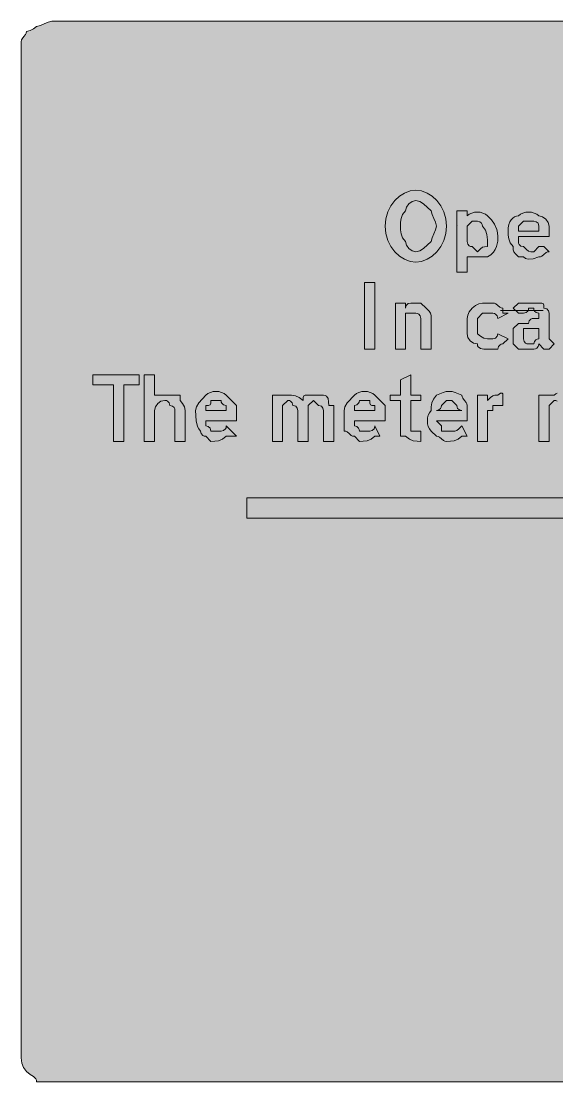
# Model space of a CAD drawing. Header units: metres. Extents: x 10 to 558, y 11 to 260.
# Drawn here: x 9.8 to 135.2, y 11.3 to 259.7 of the extents above; entities that cross this region are included whole.
import ezdxf

# ---------------------------------------------------------------- set-up
doc = ezdxf.new("R2010")
doc.units = ezdxf.units.M
for name, color, linetype, true_color in [('FILL_BLUE_0000FF', 7, 'Continuous', 0x0000ff), ('FILL_WHITE_FFFFFF', 7, 'Continuous', 0xffffff), ('STROKE_WHITE_FFFFFF', 7, 'Continuous', 0xffffff)]:
    doc.layers.add(name, color=color, linetype=linetype, true_color=true_color)

msp = doc.modelspace()

# ---------------------------------------------------------------- hatches: boundary and pattern name
at = {"layer": 'FILL_BLUE_0000FF', "true_color": 0x0000ff}
h = msp.add_hatch(color=7, dxfattribs=at)
h.dxf.hatch_style = 1
h.paths.add_polyline_path([(551.8, 259.63), (552.54, 259.47), (553.8, 258.93), (554.83, 258.16), (555.75, 257.28), (556.54, 256.78), (557.14, 256.19), (557.56, 255.55), (557.85, 254.88), (558.11, 253.57), (558.15, 252.48), (558.15, 18.48), (558.15, 16.08), (557.44, 15.2), (556.95, 14.43), (556.46, 13.89), (556.15, 13.73), (555.75, 13.68), (555.3, 12.89), (554.83, 12.29), (554.34, 11.87), (553.8, 11.58), (552.54, 11.32), (550.95, 11.28), (16.95, 11.28), (13.35, 11.28), (13.3, 11.68), (13.14, 11.99), (12.6, 12.48), (11.83, 12.97), (10.95, 13.68), (10.26, 14.6), (9.9, 15.63), (9.77, 16.89), (9.75, 18.48), (9.75, 252.48), (9.75, 254.88), (9.8, 255.28), (9.94, 255.59), (10.35, 256.08), (10.76, 256.57), (10.9, 256.88), (10.95, 257.28), (11.83, 257.47), (12.6, 257.88), (13.35, 258.48), (14.25, 258.67), (15.15, 259.08), (16.05, 259.49), (16.95, 259.68), (550.95, 259.68), (551.8, 259.63)])
at = {"layer": 'FILL_WHITE_FFFFFF', "true_color": 0xffffff}
h = msp.add_hatch(color=7, dxfattribs=at)
h.dxf.hatch_style = 1
h.paths.add_polyline_path([(104.79, 219.44), (106.01, 218.69), (107.1, 217.68), (108.02, 216.45), (108.73, 215.02), (109.19, 213.42), (109.35, 211.68), (109.19, 209.94), (108.73, 208.34), (108.02, 206.91), (107.1, 205.68), (106.01, 204.67), (104.79, 203.92), (103.49, 203.44), (102.15, 203.28), (100.81, 203.44), (99.51, 203.92), (98.29, 204.67), (97.2, 205.68), (96.28, 206.91), (95.57, 208.34), (95.11, 209.94), (94.95, 211.68), (95.11, 213.42), (95.57, 215.02), (96.28, 216.45), (97.2, 217.68), (98.29, 218.69), (99.51, 219.44), (100.81, 219.92), (102.15, 220.08), (103.49, 219.92), (104.79, 219.44)])
h.paths.add_polyline_path([(100.5, 216.93), (99.96, 216.16), (99.75, 215.28), (99.06, 214.38), (98.7, 213.48), (98.57, 212.58), (98.55, 211.68), (98.57, 210.78), (98.7, 209.88), (99.06, 208.98), (99.75, 208.08), (99.96, 207.2), (100.5, 206.43), (101.27, 205.89), (102.15, 205.68), (103.05, 205.89), (103.95, 206.43), (105.75, 208.08), (105.94, 208.98), (106.35, 209.88), (106.76, 210.78), (106.95, 211.68), (106.76, 212.58), (106.35, 213.48), (105.94, 214.38), (105.75, 215.28), (103.95, 216.93), (103.05, 217.47), (102.15, 217.68), (101.27, 217.47), (100.5, 216.93)], flags=16)
h = msp.add_hatch(color=7, dxfattribs=at)
h.dxf.hatch_style = 1
h.paths.add_polyline_path([(115.24, 214.75), (115.88, 214.92), (116.55, 214.98), (117.22, 214.92), (117.86, 214.75), (118.45, 214.47), (118.95, 214.08), (119.83, 213.16), (120.6, 212.13), (121.14, 210.87), (121.3, 210.13), (121.35, 209.28), (121.31, 208.19), (121.05, 206.88), (120.76, 206.21), (120.34, 205.57), (119.74, 204.98), (118.95, 204.48), (116.55, 204.48), (114.15, 204.48), (114.15, 200.88), (111.75, 200.88), (111.75, 215.28), (114.15, 215.28), (114.15, 214.08), (114.65, 214.47), (115.24, 214.75)])
h.paths.add_polyline_path([(114.15, 209.28), (114.15, 208.08), (114.3, 207.48), (114.66, 207.07), (114.95, 206.93), (115.35, 206.88), (116.55, 205.68), (117.26, 206.37), (117.75, 206.73), (118.24, 206.86), (118.95, 206.88), (118.93, 208.47), (118.8, 209.73), (118.44, 210.76), (117.75, 211.68), (117.7, 212.08), (117.56, 212.37), (117.15, 212.73), (116.55, 212.88), (115.35, 212.88), (114.15, 211.68), (114.15, 210.48), (114.15, 209.28)], flags=16)
h = msp.add_hatch(color=7, dxfattribs=at)
h.dxf.hatch_style = 1
h.paths.add_polyline_path([(125.46, 205.19), (125.1, 205.68), (124.97, 206.17), (124.95, 206.88), (124.26, 207.78), (123.9, 208.68), (123.77, 209.58), (123.75, 210.48), (123.8, 211.32), (123.96, 212.05), (124.19, 212.67), (124.5, 213.18), (124.86, 213.57), (125.27, 213.85), (125.7, 214.02), (126.15, 214.08), (126.65, 214.47), (127.24, 214.75), (127.88, 214.92), (128.55, 214.98), (129.22, 214.92), (129.86, 214.75), (130.45, 214.47), (130.95, 214.08), (131.83, 213.87), (132.6, 213.33), (133.14, 212.56), (133.35, 211.68), (133.35, 209.28), (126.15, 209.28), (126.15, 208.08), (126.2, 207.68), (126.34, 207.39), (126.75, 207.03), (127.35, 206.88), (128.06, 206.19), (128.55, 205.83), (129.04, 205.7), (129.75, 205.68), (130.95, 206.88), (132.15, 206.88), (133.35, 205.68), (132.95, 205.63), (132.64, 205.49), (132.15, 205.08), (131.66, 204.67), (131.35, 204.53), (130.95, 204.48), (129.6, 204.03), (128.42, 203.97), (127.85, 204.14), (127.35, 204.48), (126.15, 204.48), (125.46, 205.19)])
h.paths.add_polyline_path([(130.95, 211.68), (130.9, 212.08), (130.76, 212.37), (130.35, 212.73), (129.75, 212.88), (127.35, 212.88), (126.15, 211.68), (126.15, 210.48), (130.95, 210.48), (130.95, 211.68)], flags=16)
h = msp.add_hatch(color=7, dxfattribs=at)
h.dxf.hatch_style = 1
h.paths.add_polyline_path([(92.55, 198.48), (92.55, 182.88), (90.15, 182.88), (90.15, 198.48), (92.55, 198.48)])
h = msp.add_hatch(color=7, dxfattribs=at)
h.dxf.hatch_style = 1
h.paths.add_polyline_path([(99.75, 191.28), (99.75, 190.08), (99.75, 182.88), (97.35, 182.88), (97.35, 193.68), (99.75, 193.68), (99.75, 192.48), (99.8, 192.88), (99.94, 193.17), (100.35, 193.53), (100.95, 193.68), (103.35, 193.68), (104.55, 192.48), (105.24, 191.77), (105.6, 191.28), (105.73, 190.79), (105.75, 190.08), (105.75, 182.88), (103.35, 182.88), (103.35, 190.08), (103.2, 190.68), (102.84, 191.09), (102.55, 191.23), (102.15, 191.28), (100.95, 191.28), (99.75, 191.28)])
h = msp.add_hatch(color=7, dxfattribs=at)
h.dxf.hatch_style = 1
h.paths.add_polyline_path([(120.15, 185.28), (120.55, 185.33), (120.84, 185.47), (121.2, 185.88), (121.35, 186.48), (123.75, 185.28), (122.55, 184.08), (122.15, 184.03), (121.86, 183.89), (121.5, 183.48), (121.35, 182.88), (118.95, 182.88), (118.07, 182.9), (117.3, 183.03), (116.76, 183.39), (116.6, 183.68), (116.55, 184.08), (115.67, 184.29), (114.9, 184.83), (114.36, 185.6), (114.15, 186.48), (114.15, 190.08), (114.3, 190.83), (114.66, 191.6), (115.35, 192.48), (116.1, 193.08), (116.87, 193.49), (117.75, 193.68), (120.15, 193.68), (120.55, 193.63), (120.86, 193.49), (121.35, 193.08), (121.84, 192.67), (122.15, 192.53), (122.55, 192.48), (122.55, 191.28), (123.75, 191.28), (121.35, 190.08), (121.2, 190.68), (120.84, 191.09), (120.55, 191.23), (120.15, 191.28), (117.75, 191.28), (116.55, 190.08), (116.55, 186.48), (117.3, 185.88), (118.07, 185.47), (118.95, 185.28), (120.15, 185.28)])
h = msp.add_hatch(color=7, dxfattribs=at)
h.dxf.hatch_style = 1
h.paths.add_polyline_path([(127.35, 193.68), (128.55, 193.68), (130.95, 193.68), (131.64, 193.66), (132, 193.53), (132.13, 193.17), (132.15, 192.48), (132.55, 192.43), (132.84, 192.29), (133.2, 191.88), (133.35, 191.28), (133.35, 188.88), (133.35, 185.28), (134.55, 184.08), (133.35, 182.88), (132.15, 182.88), (130.95, 184.08), (130.8, 183.48), (130.44, 183.07), (130.15, 182.93), (129.75, 182.88), (128.55, 182.88), (126.15, 182.88), (124.95, 184.08), (124.95, 186.48), (124.95, 187.68), (126.15, 188.88), (128.55, 188.88), (128.7, 189.48), (129.06, 189.89), (129.35, 190.03), (129.75, 190.08), (130.95, 190.08), (130.95, 191.28), (130.35, 191.43), (129.94, 191.79), (129.8, 192.08), (129.75, 192.48), (128.55, 192.48), (128.5, 192.08), (128.36, 191.79), (127.95, 191.43), (127.35, 191.28), (126.15, 191.28), (124.95, 192.48), (126.15, 193.68), (127.35, 193.68)])
h.paths.add_polyline_path([(129.9, 184.68), (130.26, 185.09), (130.55, 185.23), (130.95, 185.28), (130.95, 186.48), (130.95, 187.68), (129.75, 187.68), (128.55, 187.68), (127.35, 187.68), (127.35, 186.48), (127.35, 185.28), (127.5, 184.68), (127.86, 184.27), (128.15, 184.13), (128.55, 184.08), (129.75, 184.08), (129.9, 184.68)], flags=16)
h = msp.add_hatch(color=7, dxfattribs=at)
h.dxf.hatch_style = 1
h.paths.add_polyline_path([(37.35, 174.48), (33.75, 174.48), (33.75, 161.28), (31.35, 161.28), (31.35, 174.48), (26.55, 174.48), (26.55, 176.88), (37.35, 176.88), (37.35, 174.48)])
h = msp.add_hatch(color=7, dxfattribs=at)
h.dxf.hatch_style = 1
h.paths.add_polyline_path([(40.95, 176.88), (40.95, 172.08), (42.15, 172.08), (43.35, 172.08), (46.95, 172.08), (46.95, 170.88), (47.55, 170.13), (47.96, 169.36), (48.15, 168.48), (48.15, 161.28), (45.75, 161.28), (45.75, 168.48), (45.7, 168.88), (45.56, 169.17), (45.15, 169.53), (44.55, 169.68), (44.4, 170.28), (44.04, 170.69), (43.75, 170.83), (43.35, 170.88), (42.47, 170.67), (41.7, 170.13), (41.16, 169.36), (40.95, 168.48), (40.95, 161.28), (38.55, 161.28), (38.55, 176.88), (40.95, 176.88)])
h = msp.add_hatch(color=7, dxfattribs=at)
h.dxf.hatch_style = 1
h.paths.add_polyline_path([(102.15, 163.68), (103.35, 163.68), (103.35, 161.28), (102.45, 161.3), (101.55, 161.43), (100.65, 161.79), (99.75, 162.48), (98.55, 162.48), (98.55, 163.68), (98.55, 170.88), (96.15, 170.88), (96.15, 172.08), (98.55, 172.08), (98.55, 175.68), (100.95, 176.88), (100.95, 172.08), (103.35, 172.08), (103.35, 170.88), (100.95, 170.88), (100.95, 163.68), (102.15, 163.68)])
h = msp.add_hatch(color=7, dxfattribs=at)
h.dxf.hatch_style = 1
h.paths.add_polyline_path([(52.55, 162.53), (52.26, 162.67), (51.9, 163.08), (51.75, 163.68), (51.35, 164.18), (51.06, 164.77), (50.7, 166.08), (50.55, 168.48), (50.76, 169.38), (51.3, 170.28), (52.95, 172.08), (53.45, 172.47), (54.04, 172.75), (54.68, 172.92), (55.35, 172.98), (56.02, 172.92), (56.66, 172.75), (57.25, 172.47), (57.75, 172.08), (60.15, 169.68), (60.15, 166.08), (52.95, 166.08), (52.95, 164.88), (53.55, 164.73), (53.96, 164.37), (54.1, 164.08), (54.15, 163.68), (56.55, 163.68), (57.15, 163.83), (57.56, 164.19), (57.7, 164.48), (57.75, 164.88), (60.15, 162.48), (57.75, 162.48), (56.85, 161.79), (55.95, 161.43), (55.05, 161.3), (54.15, 161.28), (52.95, 162.48), (52.55, 162.53)])
h.paths.add_polyline_path([(57.75, 169.68), (57.15, 169.83), (56.74, 170.19), (56.6, 170.48), (56.55, 170.88), (54.15, 170.88), (54.13, 170.19), (54, 169.83), (53.64, 169.7), (52.95, 169.68), (52.95, 168.48), (57.75, 168.48), (57.75, 169.68)], flags=16)
h = msp.add_hatch(color=7, dxfattribs=at)
h.dxf.hatch_style = 1
h.paths.add_polyline_path([(72.15, 172.08), (73.05, 172.06), (73.95, 171.93), (74.85, 171.57), (75.75, 170.88), (75.77, 171.57), (75.9, 171.93), (76.26, 172.06), (76.95, 172.08), (78.15, 172.08), (80.55, 172.08), (80.95, 172.03), (81.24, 171.87), (81.6, 171.33), (81.73, 170.56), (81.75, 169.68), (82.95, 169.68), (82.95, 161.28), (80.55, 161.28), (80.55, 168.48), (80.4, 169.08), (80.04, 169.49), (79.75, 169.63), (79.35, 169.68), (78.15, 170.88), (76.95, 169.68), (76.95, 168.48), (76.95, 161.28), (74.55, 161.28), (74.55, 168.48), (74.4, 169.08), (74.04, 169.49), (73.75, 169.63), (73.35, 169.68), (73.2, 170.28), (72.84, 170.69), (72.55, 170.83), (72.15, 170.88), (70.95, 169.68), (70.95, 168.48), (70.95, 161.28), (68.55, 161.28), (68.55, 172.08), (70.95, 172.08), (72.15, 172.08)])
h = msp.add_hatch(color=7, dxfattribs=at)
h.dxf.hatch_style = 1
h.paths.add_polyline_path([(87.35, 162.53), (87.04, 162.67), (86.55, 163.08), (86.06, 163.49), (85.75, 163.63), (85.35, 163.68), (85.35, 168.48), (85.56, 169.38), (86.1, 170.28), (87.75, 172.08), (88.25, 172.47), (88.84, 172.75), (89.48, 172.92), (90.15, 172.98), (90.82, 172.92), (91.46, 172.75), (92.05, 172.47), (92.55, 172.08), (94.95, 169.68), (94.95, 166.08), (87.75, 166.08), (87.75, 164.88), (88.35, 164.73), (88.76, 164.37), (88.9, 164.08), (88.95, 163.68), (91.35, 163.68), (91.95, 163.83), (92.36, 164.19), (92.5, 164.48), (92.55, 164.88), (93.75, 162.48), (92.55, 162.48), (91.65, 161.79), (90.75, 161.43), (89.85, 161.3), (88.95, 161.28), (87.75, 162.48), (87.35, 162.53)])
h.paths.add_polyline_path([(92.55, 169.68), (91.86, 169.7), (91.5, 169.83), (91.37, 170.19), (91.35, 170.88), (88.95, 170.88), (88.9, 170.48), (88.76, 170.19), (88.35, 169.83), (87.75, 169.68), (87.75, 168.48), (92.55, 168.48), (92.55, 169.68)], flags=16)
h = msp.add_hatch(color=7, dxfattribs=at)
h.dxf.hatch_style = 1
h.paths.add_polyline_path([(108.64, 161.47), (108.15, 161.88), (107.66, 162.29), (107.35, 162.43), (106.95, 162.48), (105.75, 163.68), (105.36, 164.18), (105.07, 164.77), (104.91, 165.41), (104.85, 166.08), (104.91, 166.75), (105.07, 167.39), (105.36, 167.98), (105.75, 168.48), (105.77, 169.38), (105.9, 170.28), (106.26, 171.18), (106.95, 172.08), (108.56, 172.75), (109.27, 172.92), (109.95, 172.98), (110.63, 172.92), (111.34, 172.75), (112.95, 172.08), (113, 171.68), (113.14, 171.37), (113.55, 170.88), (113.96, 170.39), (114.1, 170.08), (114.15, 169.68), (114.15, 166.08), (106.95, 166.08), (108.15, 164.88), (108.15, 163.68), (110.55, 163.68), (111.26, 163.7), (111.75, 163.83), (112.24, 164.19), (112.95, 164.88), (114.15, 162.48), (112.95, 162.48), (112.05, 161.79), (111.15, 161.43), (110.25, 161.3), (109.35, 161.28), (108.95, 161.33), (108.64, 161.47)])
h.paths.add_polyline_path([(112.35, 168.63), (111.94, 168.99), (111.8, 169.28), (111.75, 169.68), (110.55, 170.88), (109.35, 170.88), (108.15, 169.68), (108.1, 169.28), (107.96, 168.99), (107.55, 168.63), (106.95, 168.48), (112.95, 168.48), (112.35, 168.63)], flags=16)
h = msp.add_hatch(color=7, dxfattribs=at)
h.dxf.hatch_style = 1
h.paths.add_polyline_path([(119.66, 171.57), (120.15, 171.93), (120.64, 172.06), (121.35, 172.08), (121.95, 172.53), (122.36, 172.59), (122.5, 172.42), (122.55, 172.08), (122.55, 169.68), (120.15, 169.68), (120.15, 168.48), (118.95, 168.48), (118.95, 161.28), (116.55, 161.28), (116.55, 172.08), (118.95, 172.08), (118.95, 170.88), (119.66, 171.57)])
h = msp.add_hatch(color=7, dxfattribs=at)
h.dxf.hatch_style = 1
h.paths.add_polyline_path([(133.35, 169.68), (133.35, 168.48), (133.35, 161.28), (130.95, 161.28), (130.95, 172.08), (133.35, 172.08), (134.55, 172.08), (134.95, 172.42), (135.26, 172.59), (135.52, 172.61), (135.75, 172.53), (136.24, 172.25), (136.95, 172.08), (137.55, 171.93), (137.96, 171.57), (138.1, 171.28), (138.15, 170.88), (138.55, 170.83), (138.84, 170.69), (139.2, 170.28), (139.35, 169.68), (139.35, 161.28), (136.95, 161.28), (136.95, 168.48), (136.93, 169.17), (136.8, 169.53), (136.44, 169.66), (135.75, 169.68), (135.6, 170.28), (135.24, 170.69), (134.95, 170.83), (134.55, 170.88), (133.35, 169.68)])
h = msp.add_hatch(color=7, dxfattribs=at)
h.dxf.hatch_style = 1
h.paths.add_polyline_path([(495.75, 148.08), (490.95, 152.88), (498.15, 152.88), (505.35, 145.68), (498.15, 138.48), (490.95, 138.48), (495.75, 143.28), (62.55, 143.28), (62.55, 148.08), (495.75, 148.08)])

# ---------------------------------------------------------------- linework, layer by layer
at = {"layer": 'FILL_BLUE_0000FF', "lineweight": 0, "true_color": 0x0000ff}
msp.add_lwpolyline([(550.95, 11.28), (16.95, 11.28), (13.35, 11.28), (13.3, 11.68), (13.14, 11.99), (12.6, 12.48), (11.83, 12.97), (10.95, 13.68), (10.26, 14.6), (9.9, 15.63), (9.77, 16.89), (9.75, 18.48), (9.75, 252.48), (9.75, 254.88), (9.8, 255.28), (9.94, 255.59), (10.35, 256.08), (10.76, 256.57), (10.9, 256.88), (10.95, 257.28), (11.83, 257.47), (12.6, 257.88), (13.35, 258.48), (14.25, 258.67), (15.15, 259.08), (16.05, 259.49), (16.95, 259.68), (550.95, 259.68)], dxfattribs=at)
at = {"layer": 'FILL_WHITE_FFFFFF', "lineweight": 0, "true_color": 0xffffff}
for points in [[(104.79, 219.44), (106.01, 218.69), (107.1, 217.68), (108.02, 216.45), (108.73, 215.02), (109.19, 213.42), (109.35, 211.68), (109.19, 209.94), (108.73, 208.34), (108.02, 206.91), (107.1, 205.68), (106.01, 204.67), (104.79, 203.92), (103.49, 203.44), (102.15, 203.28), (100.81, 203.44), (99.51, 203.92), (98.29, 204.67), (97.2, 205.68), (96.28, 206.91), (95.57, 208.34), (95.11, 209.94), (94.95, 211.68), (95.11, 213.42), (95.57, 215.02), (96.28, 216.45), (97.2, 217.68), (98.29, 218.69), (99.51, 219.44), (100.81, 219.92), (102.15, 220.08), (103.49, 219.92)], [(100.5, 216.93), (99.96, 216.16), (99.75, 215.28), (99.06, 214.38), (98.7, 213.48), (98.57, 212.58), (98.55, 211.68), (98.57, 210.78), (98.7, 209.88), (99.06, 208.98), (99.75, 208.08), (99.96, 207.2), (100.5, 206.43), (101.27, 205.89), (102.15, 205.68), (103.05, 205.89), (103.95, 206.43), (105.75, 208.08), (105.94, 208.98), (106.35, 209.88), (106.76, 210.78), (106.95, 211.68), (106.76, 212.58), (106.35, 213.48), (105.94, 214.38), (105.75, 215.28), (103.95, 216.93), (103.05, 217.47), (102.15, 217.68), (101.27, 217.47)], [(115.24, 214.75), (115.88, 214.92), (116.55, 214.98), (117.22, 214.92), (117.86, 214.75), (118.45, 214.47), (118.95, 214.08), (119.83, 213.16), (120.6, 212.13), (121.14, 210.87), (121.3, 210.13), (121.35, 209.28), (121.31, 208.19), (121.05, 206.88), (120.76, 206.21), (120.34, 205.57), (119.74, 204.98), (118.95, 204.48), (116.55, 204.48), (114.15, 204.48), (114.15, 200.88), (111.75, 200.88), (111.75, 215.28), (114.15, 215.28), (114.15, 214.08), (114.65, 214.47)], [(125.46, 205.19), (125.1, 205.68), (124.97, 206.17), (124.95, 206.88), (124.26, 207.78), (123.9, 208.68), (123.77, 209.58), (123.75, 210.48), (123.8, 211.32), (123.96, 212.05), (124.19, 212.67), (124.5, 213.18), (124.86, 213.57), (125.27, 213.85), (125.7, 214.02), (126.15, 214.08), (126.65, 214.47), (127.24, 214.75), (127.88, 214.92), (128.55, 214.98), (129.22, 214.92), (129.86, 214.75), (130.45, 214.47), (130.95, 214.08), (131.83, 213.87), (132.6, 213.33), (133.14, 212.56), (133.35, 211.68), (133.35, 209.28), (126.15, 209.28), (126.15, 208.08), (126.2, 207.68), (126.34, 207.39), (126.75, 207.03), (127.35, 206.88), (128.06, 206.19), (128.55, 205.83), (129.04, 205.7), (129.75, 205.68), (130.95, 206.88), (132.15, 206.88), (133.35, 205.68), (132.95, 205.63), (132.64, 205.49), (132.15, 205.08), (131.66, 204.67), (131.35, 204.53), (130.95, 204.48), (129.6, 204.03), (128.42, 203.97), (127.85, 204.14), (127.35, 204.48), (126.15, 204.48)], [(114.15, 209.28), (114.15, 208.08), (114.3, 207.48), (114.66, 207.07), (114.95, 206.93), (115.35, 206.88), (116.55, 205.68), (117.26, 206.37), (117.75, 206.73), (118.24, 206.86), (118.95, 206.88), (118.93, 208.47), (118.8, 209.73), (118.44, 210.76), (117.75, 211.68), (117.7, 212.08), (117.56, 212.37), (117.15, 212.73), (116.55, 212.88), (115.35, 212.88), (114.15, 211.68), (114.15, 210.48)], [(130.95, 211.68), (130.9, 212.08), (130.76, 212.37), (130.35, 212.73), (129.75, 212.88), (127.35, 212.88), (126.15, 211.68), (126.15, 210.48), (130.95, 210.48)], [(92.55, 198.48), (92.55, 182.88), (90.15, 182.88), (90.15, 198.48)], [(99.75, 191.28), (99.75, 190.08), (99.75, 182.88), (97.35, 182.88), (97.35, 193.68), (99.75, 193.68), (99.75, 192.48), (99.8, 192.88), (99.94, 193.17), (100.35, 193.53), (100.95, 193.68), (103.35, 193.68), (104.55, 192.48), (105.24, 191.77), (105.6, 191.28), (105.73, 190.79), (105.75, 190.08), (105.75, 182.88), (103.35, 182.88), (103.35, 190.08), (103.2, 190.68), (102.84, 191.09), (102.55, 191.23), (102.15, 191.28), (100.95, 191.28)], [(120.15, 185.28), (120.55, 185.33), (120.84, 185.47), (121.2, 185.88), (121.35, 186.48), (123.75, 185.28), (122.55, 184.08), (122.15, 184.03), (121.86, 183.89), (121.5, 183.48), (121.35, 182.88), (118.95, 182.88), (118.07, 182.9), (117.3, 183.03), (116.76, 183.39), (116.6, 183.68), (116.55, 184.08), (115.67, 184.29), (114.9, 184.83), (114.36, 185.6), (114.15, 186.48), (114.15, 190.08), (114.3, 190.83), (114.66, 191.6), (115.35, 192.48), (116.1, 193.08), (116.87, 193.49), (117.75, 193.68), (120.15, 193.68), (120.55, 193.63), (120.86, 193.49), (121.35, 193.08), (121.84, 192.67), (122.15, 192.53), (122.55, 192.48), (122.55, 191.28), (123.75, 191.28), (121.35, 190.08), (121.2, 190.68), (120.84, 191.09), (120.55, 191.23), (120.15, 191.28), (117.75, 191.28), (116.55, 190.08), (116.55, 186.48), (117.3, 185.88), (118.07, 185.47), (118.95, 185.28)], [(127.35, 193.68), (128.55, 193.68), (130.95, 193.68), (131.64, 193.66), (132, 193.53), (132.13, 193.17), (132.15, 192.48), (132.55, 192.43), (132.84, 192.29), (133.2, 191.88), (133.35, 191.28), (133.35, 188.88), (133.35, 185.28), (134.55, 184.08), (133.35, 182.88), (132.15, 182.88), (130.95, 184.08), (130.8, 183.48), (130.44, 183.07), (130.15, 182.93), (129.75, 182.88), (128.55, 182.88), (126.15, 182.88), (124.95, 184.08), (124.95, 186.48), (124.95, 187.68), (126.15, 188.88), (128.55, 188.88), (128.7, 189.48), (129.06, 189.89), (129.35, 190.03), (129.75, 190.08), (130.95, 190.08), (130.95, 191.28), (130.35, 191.43), (129.94, 191.79), (129.8, 192.08), (129.75, 192.48), (128.55, 192.48), (128.5, 192.08), (128.36, 191.79), (127.95, 191.43), (127.35, 191.28), (126.15, 191.28), (124.95, 192.48), (126.15, 193.68)], [(129.9, 184.68), (130.26, 185.09), (130.55, 185.23), (130.95, 185.28), (130.95, 186.48), (130.95, 187.68), (129.75, 187.68), (128.55, 187.68), (127.35, 187.68), (127.35, 186.48), (127.35, 185.28), (127.5, 184.68), (127.86, 184.27), (128.15, 184.13), (128.55, 184.08), (129.75, 184.08)], [(37.35, 174.48), (33.75, 174.48), (33.75, 161.28), (31.35, 161.28), (31.35, 174.48), (26.55, 174.48), (26.55, 176.88), (37.35, 176.88)], [(40.95, 176.88), (40.95, 172.08), (42.15, 172.08), (43.35, 172.08), (46.95, 172.08), (46.95, 170.88), (47.55, 170.13), (47.96, 169.36), (48.15, 168.48), (48.15, 161.28), (45.75, 161.28), (45.75, 168.48), (45.7, 168.88), (45.56, 169.17), (45.15, 169.53), (44.55, 169.68), (44.4, 170.28), (44.04, 170.69), (43.75, 170.83), (43.35, 170.88), (42.47, 170.67), (41.7, 170.13), (41.16, 169.36), (40.95, 168.48), (40.95, 161.28), (38.55, 161.28), (38.55, 176.88)], [(102.15, 163.68), (103.35, 163.68), (103.35, 161.28), (102.45, 161.3), (101.55, 161.43), (100.65, 161.79), (99.75, 162.48), (98.55, 162.48), (98.55, 163.68), (98.55, 170.88), (96.15, 170.88), (96.15, 172.08), (98.55, 172.08), (98.55, 175.68), (100.95, 176.88), (100.95, 172.08), (103.35, 172.08), (103.35, 170.88), (100.95, 170.88), (100.95, 163.68)], [(52.55, 162.53), (52.26, 162.67), (51.9, 163.08), (51.75, 163.68), (51.35, 164.18), (51.06, 164.77), (50.7, 166.08), (50.55, 168.48), (50.76, 169.38), (51.3, 170.28), (52.95, 172.08), (53.45, 172.47), (54.04, 172.75), (54.68, 172.92), (55.35, 172.98), (56.02, 172.92), (56.66, 172.75), (57.25, 172.47), (57.75, 172.08), (60.15, 169.68), (60.15, 166.08), (52.95, 166.08), (52.95, 164.88), (53.55, 164.73), (53.96, 164.37), (54.1, 164.08), (54.15, 163.68), (56.55, 163.68), (57.15, 163.83), (57.56, 164.19), (57.7, 164.48), (57.75, 164.88), (60.15, 162.48), (57.75, 162.48), (56.85, 161.79), (55.95, 161.43), (55.05, 161.3), (54.15, 161.28), (52.95, 162.48)], [(72.15, 172.08), (73.05, 172.06), (73.95, 171.93), (74.85, 171.57), (75.75, 170.88), (75.77, 171.57), (75.9, 171.93), (76.26, 172.06), (76.95, 172.08), (78.15, 172.08), (80.55, 172.08), (80.95, 172.03), (81.24, 171.87), (81.6, 171.33), (81.73, 170.56), (81.75, 169.68), (82.95, 169.68), (82.95, 161.28), (80.55, 161.28), (80.55, 168.48), (80.4, 169.08), (80.04, 169.49), (79.75, 169.63), (79.35, 169.68), (78.15, 170.88), (76.95, 169.68), (76.95, 168.48), (76.95, 161.28), (74.55, 161.28), (74.55, 168.48), (74.4, 169.08), (74.04, 169.49), (73.75, 169.63), (73.35, 169.68), (73.2, 170.28), (72.84, 170.69), (72.55, 170.83), (72.15, 170.88), (70.95, 169.68), (70.95, 168.48), (70.95, 161.28), (68.55, 161.28), (68.55, 172.08), (70.95, 172.08)], [(87.35, 162.53), (87.04, 162.67), (86.55, 163.08), (86.06, 163.49), (85.75, 163.63), (85.35, 163.68), (85.35, 168.48), (85.56, 169.38), (86.1, 170.28), (87.75, 172.08), (88.25, 172.47), (88.84, 172.75), (89.48, 172.92), (90.15, 172.98), (90.82, 172.92), (91.46, 172.75), (92.05, 172.47), (92.55, 172.08), (94.95, 169.68), (94.95, 166.08), (87.75, 166.08), (87.75, 164.88), (88.35, 164.73), (88.76, 164.37), (88.9, 164.08), (88.95, 163.68), (91.35, 163.68), (91.95, 163.83), (92.36, 164.19), (92.5, 164.48), (92.55, 164.88), (93.75, 162.48), (92.55, 162.48), (91.65, 161.79), (90.75, 161.43), (89.85, 161.3), (88.95, 161.28), (87.75, 162.48)], [(108.64, 161.47), (108.15, 161.88), (107.66, 162.29), (107.35, 162.43), (106.95, 162.48), (105.75, 163.68), (105.36, 164.18), (105.07, 164.77), (104.91, 165.41), (104.85, 166.08), (104.91, 166.75), (105.07, 167.39), (105.36, 167.98), (105.75, 168.48), (105.77, 169.38), (105.9, 170.28), (106.26, 171.18), (106.95, 172.08), (108.56, 172.75), (109.27, 172.92), (109.95, 172.98), (110.63, 172.92), (111.34, 172.75), (112.95, 172.08), (113, 171.68), (113.14, 171.37), (113.55, 170.88), (113.96, 170.39), (114.1, 170.08), (114.15, 169.68), (114.15, 166.08), (106.95, 166.08), (108.15, 164.88), (108.15, 163.68), (110.55, 163.68), (111.26, 163.7), (111.75, 163.83), (112.24, 164.19), (112.95, 164.88), (114.15, 162.48), (112.95, 162.48), (112.05, 161.79), (111.15, 161.43), (110.25, 161.3), (109.35, 161.28), (108.95, 161.33)], [(119.66, 171.57), (120.15, 171.93), (120.64, 172.06), (121.35, 172.08), (121.95, 172.53), (122.36, 172.59), (122.5, 172.42), (122.55, 172.08), (122.55, 169.68), (120.15, 169.68), (120.15, 168.48), (118.95, 168.48), (118.95, 161.28), (116.55, 161.28), (116.55, 172.08), (118.95, 172.08), (118.95, 170.88)], [(57.75, 169.68), (57.15, 169.83), (56.74, 170.19), (56.6, 170.48), (56.55, 170.88), (54.15, 170.88), (54.13, 170.19), (54, 169.83), (53.64, 169.7), (52.95, 169.68), (52.95, 168.48), (57.75, 168.48)], [(92.55, 169.68), (91.86, 169.7), (91.5, 169.83), (91.37, 170.19), (91.35, 170.88), (88.95, 170.88), (88.9, 170.48), (88.76, 170.19), (88.35, 169.83), (87.75, 169.68), (87.75, 168.48), (92.55, 168.48)], [(112.35, 168.63), (111.94, 168.99), (111.8, 169.28), (111.75, 169.68), (110.55, 170.88), (109.35, 170.88), (108.15, 169.68), (108.1, 169.28), (107.96, 168.99), (107.55, 168.63), (106.95, 168.48), (112.95, 168.48)], [(495.75, 148.08), (490.95, 152.88), (498.15, 152.88), (505.35, 145.68), (498.15, 138.48), (490.95, 138.48), (495.75, 143.28), (62.55, 143.28), (62.55, 148.08)]]:
    msp.add_lwpolyline(points, close=True, dxfattribs=at)
msp.add_lwpolyline([(135.24, 170.69), (134.95, 170.83), (134.55, 170.88), (133.35, 169.68), (133.35, 168.48), (133.35, 161.28), (130.95, 161.28), (130.95, 172.08), (133.35, 172.08), (134.55, 172.08), (134.95, 172.42), (135.26, 172.59)], dxfattribs=at)
at = {"layer": 'STROKE_WHITE_FFFFFF', "lineweight": 0, "true_color": 0xffffff}
for points in [[(111.95, 211.92), (111.95, 211.92)], [(111.95, 211.92), (111.95, 211.92)], [(121.95, 191.92), (131.95, 191.92)], [(121.95, 191.92), (121.95, 191.92)], [(121.95, 191.92), (121.95, 191.92)]]:
    msp.add_lwpolyline(points, dxfattribs=at)

doc.saveas('drawing.dxf')
